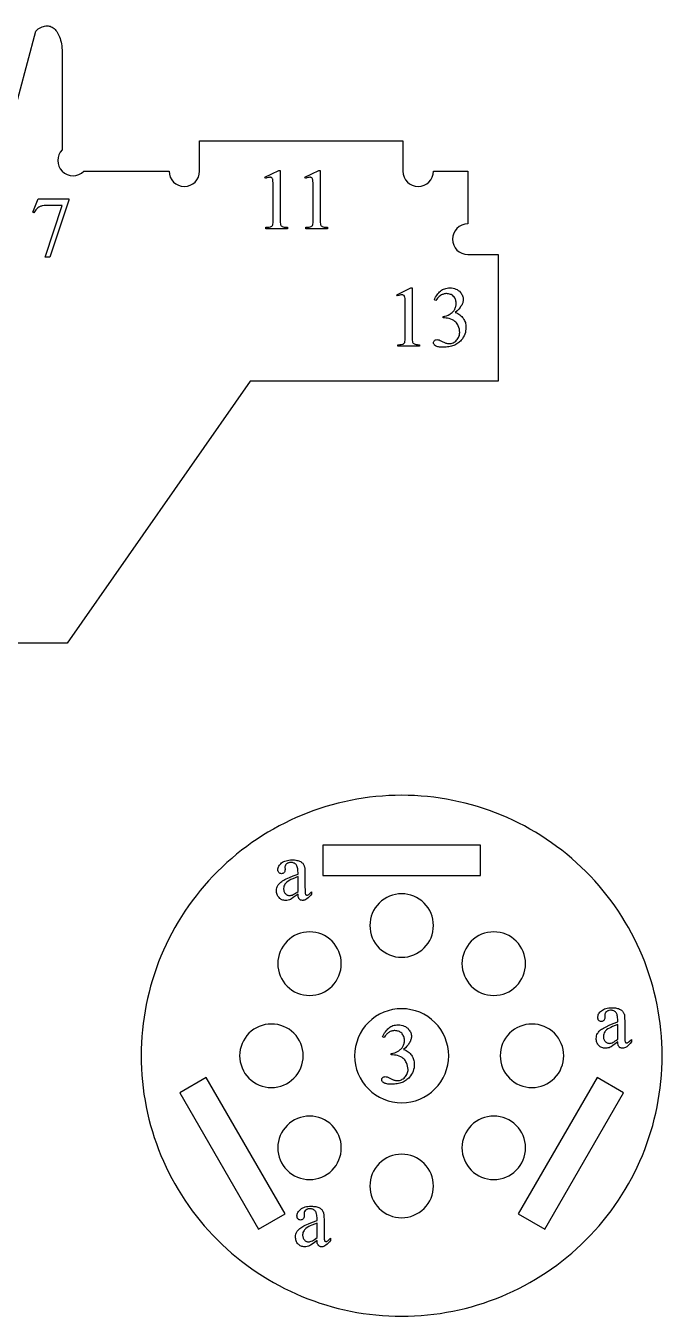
# Model space of a CAD drawing. Extents: x 6 to 600, y -207 to 349.
# Drawn here: x 118 to 180.6, y 218.8 to 345.8 of the extents above; entities that cross this region are included whole.
import ezdxf

# ---------------------------------------------------------------- set-up
doc = ezdxf.new("R2010")
doc.units = 0
doc.header["$MEASUREMENT"] = 0
for name, color, linetype in [('EXT', 1, 'CONTINUOUS'), ('INT', 5, 'CONTINUOUS'), ('TEXT', 18, 'CONTINUOUS')]:
    doc.layers.add(name, color=color, linetype=linetype)

msp = doc.modelspace()

# ---------------------------------------------------------------- linework, layer by layer
at = {"layer": 'EXT'}
msp.add_lwpolyline([(113.17, 323.68), (118.94, 345.28), (119.07, 345.39), (119.19, 345.49), (119.32, 345.57), (119.44, 345.64), (119.56, 345.7), (119.69, 345.74), (119.8, 345.77), (119.92, 345.79), (120.04, 345.8), (120.15, 345.79), (120.26, 345.78), (120.36, 345.75), (120.47, 345.71), (120.57, 345.66), (120.66, 345.6), (120.76, 345.52), (120.85, 345.44), (120.93, 345.34), (121.01, 345.23), (121.08, 345.12), (121.16, 344.99), (121.22, 344.85), (121.28, 344.71), (121.34, 344.55), (121.38, 344.38), (121.43, 344.2), (121.47, 344.02), (121.5, 343.82), (121.52, 343.62), (121.54, 343.4), (121.55, 343.18), (121.55, 342.95), (121.55, 333.61, 1), (123.67, 331.49), (132.06, 331.49, 1), (135.06, 331.49), (135.06, 334.49), (155.06, 334.49), (155.06, 331.49, 1), (158.06, 331.49), (161.44, 331.49), (161.44, 326.3, 1), (161.44, 323.3), (164.44, 323.3), (164.44, 310.85), (140.05, 310.85), (122.02, 285.07), (108.42, 285.07)], format="xyb", dxfattribs=at)
msp.add_lwpolyline([(154.94, 270.09, 0.414214), (129.31, 244.47, 0.414214), (154.94, 218.84, 0.414214), (180.56, 244.47, 0.414214)], format="xyb", close=True, dxfattribs=at)
at = {"layer": 'INT'}
for points in [[(147.19, 262.19), (162.69, 262.19), (162.69, 265.19), (147.19, 265.19)], [(143.47, 228.9), (135.72, 242.32), (133.12, 240.82), (140.87, 227.4)], [(174.16, 242.32), (166.41, 228.9), (169.01, 227.4), (176.76, 240.82)]]:
    msp.add_lwpolyline(points, close=True, dxfattribs=at)
for points in [[(154.94, 260.4, 0.414214), (151.81, 257.28, 0.414214), (154.94, 254.15, 0.414214), (158.06, 257.28, 0.414214)], [(145.88, 256.65, 0.414214), (142.75, 253.53, 0.414214), (145.88, 250.4, 0.414214), (149, 253.53, 0.414214)], [(164, 256.65, 0.414214), (160.87, 253.53, 0.414214), (164, 250.4, 0.414214), (167.12, 253.53, 0.414214)], [(154.94, 249.09, 0.414214), (150.31, 244.47, 0.414214), (154.94, 239.84, 0.414214), (159.56, 244.47, 0.414214)], [(142.13, 247.59, 0.414214), (139, 244.47, 0.414214), (142.13, 241.34, 0.414214), (145.25, 244.47, 0.414214)], [(167.75, 247.59, 0.414214), (164.63, 244.47, 0.414214), (167.75, 241.34, 0.414214), (170.88, 244.47, 0.414214)], [(145.88, 238.53, 0.414214), (142.75, 235.41, 0.414214), (145.88, 232.28, 0.414214), (149, 235.41, 0.414214)], [(164, 238.53, 0.414214), (160.87, 235.41, 0.414214), (164, 232.28, 0.414214), (167.12, 235.41, 0.414214)], [(154.94, 234.78, 0.414214), (151.81, 231.65, 0.414214), (154.94, 228.53, 0.414214), (158.06, 231.65, 0.414214)]]:
    msp.add_lwpolyline(points, format="xyb", close=True, dxfattribs=at)
at = {"layer": 'TEXT'}
for points in [[(141.48, 330.9), (142.85, 331.57), (142.99, 331.57), (142.99, 326.82), (142.99, 326.6), (143, 326.44), (143.01, 326.31), (143.03, 326.23), (143.05, 326.18), (143.09, 326.13), (143.14, 326.09), (143.19, 326.05), (143.27, 326.02), (143.38, 326), (143.52, 325.99), (143.7, 325.98), (143.7, 325.83), (141.58, 325.83), (141.58, 325.98), (141.76, 325.99), (141.91, 326), (142.02, 326.02), (142.1, 326.05), (142.15, 326.08), (142.2, 326.12), (142.23, 326.16), (142.26, 326.21), (142.28, 326.29), (142.29, 326.41), (142.3, 326.59), (142.3, 326.82), (142.3, 329.86), (142.3, 330.14), (142.29, 330.36), (142.28, 330.53), (142.26, 330.64), (142.25, 330.71), (142.22, 330.76), (142.19, 330.8), (142.16, 330.84), (142.12, 330.87), (142.07, 330.89), (142.02, 330.9), (141.97, 330.9), (141.89, 330.89), (141.79, 330.87), (141.67, 330.83), (141.55, 330.77)], [(145.42, 330.9), (146.78, 331.57), (146.92, 331.57), (146.92, 326.82), (146.92, 326.6), (146.93, 326.44), (146.94, 326.31), (146.96, 326.23), (146.99, 326.18), (147.02, 326.13), (147.07, 326.09), (147.12, 326.05), (147.2, 326.02), (147.31, 326), (147.46, 325.99), (147.63, 325.98), (147.63, 325.83), (145.52, 325.83), (145.52, 325.98), (145.7, 325.99), (145.84, 326), (145.95, 326.02), (146.03, 326.05), (146.08, 326.08), (146.13, 326.12), (146.16, 326.16), (146.19, 326.21), (146.21, 326.29), (146.23, 326.41), (146.23, 326.59), (146.24, 326.82), (146.24, 329.86), (146.23, 330.14), (146.23, 330.36), (146.21, 330.53), (146.2, 330.64), (146.18, 330.71), (146.15, 330.76), (146.12, 330.8), (146.09, 330.84), (146.05, 330.87), (146.01, 330.89), (145.96, 330.9), (145.91, 330.9), (145.82, 330.89), (145.72, 330.87), (145.61, 330.83), (145.48, 330.77)], [(119.18, 328.79), (122.2, 328.79), (122.2, 328.63), (120.32, 323.05), (119.86, 323.05), (121.54, 328.11), (119.99, 328.11), (119.77, 328.11), (119.59, 328.08), (119.51, 328.07), (119.44, 328.05), (119.38, 328.03), (119.32, 328), (119.24, 327.95), (119.16, 327.89), (119.08, 327.83), (119.01, 327.76), (118.94, 327.68), (118.88, 327.6), (118.82, 327.51), (118.76, 327.41), (118.64, 327.46)], [(154.47, 319.34), (155.84, 320.01), (155.97, 320.01), (155.97, 315.26), (155.98, 315.05), (155.98, 314.88), (156, 314.75), (156.01, 314.67), (156.04, 314.62), (156.07, 314.57), (156.12, 314.53), (156.18, 314.5), (156.26, 314.47), (156.37, 314.45), (156.51, 314.43), (156.68, 314.42), (156.68, 314.27), (154.57, 314.27), (154.57, 314.42), (154.75, 314.43), (154.9, 314.45), (155.01, 314.47), (155.08, 314.49), (155.14, 314.53), (155.18, 314.56), (155.22, 314.61), (155.24, 314.65), (155.26, 314.73), (155.28, 314.86), (155.29, 315.03), (155.29, 315.26), (155.29, 318.3), (155.29, 318.58), (155.28, 318.8), (155.27, 318.97), (155.25, 319.09), (155.23, 319.15), (155.21, 319.2), (155.18, 319.25), (155.14, 319.28), (155.1, 319.31), (155.06, 319.33), (155.01, 319.34), (154.96, 319.34), (154.87, 319.34), (154.77, 319.31), (154.66, 319.27), (154.53, 319.22)], [(158.15, 318.83), (158.21, 318.96), (158.28, 319.09), (158.35, 319.22), (158.42, 319.33), (158.5, 319.43), (158.58, 319.53), (158.67, 319.62), (158.76, 319.7), (158.85, 319.78), (158.95, 319.84), (159.06, 319.89), (159.17, 319.93), (159.29, 319.97), (159.41, 319.99), (159.54, 320.01), (159.67, 320.01), (159.84, 320.01), (159.99, 319.98), (160.14, 319.95), (160.27, 319.9), (160.4, 319.84), (160.51, 319.76), (160.62, 319.68), (160.71, 319.57), (160.78, 319.49), (160.83, 319.41), (160.88, 319.32), (160.92, 319.23), (160.95, 319.15), (160.97, 319.06), (160.98, 318.96), (160.99, 318.87), (160.98, 318.79), (160.97, 318.72), (160.96, 318.64), (160.94, 318.56), (160.91, 318.48), (160.88, 318.41), (160.84, 318.33), (160.79, 318.25), (160.74, 318.17), (160.68, 318.09), (160.55, 317.93), (160.39, 317.77), (160.21, 317.6), (160.34, 317.55), (160.46, 317.49), (160.57, 317.43), (160.67, 317.36), (160.76, 317.28), (160.85, 317.2), (160.93, 317.11), (161, 317.02), (161.06, 316.92), (161.11, 316.82), (161.16, 316.72), (161.2, 316.61), (161.23, 316.5), (161.25, 316.38), (161.26, 316.26), (161.26, 316.13), (161.26, 315.95), (161.23, 315.78), (161.2, 315.61), (161.15, 315.45), (161.08, 315.3), (161, 315.15), (160.91, 315.01), (160.8, 314.87), (160.72, 314.78), (160.64, 314.71), (160.55, 314.63), (160.46, 314.56), (160.37, 314.5), (160.27, 314.44), (160.16, 314.39), (160.06, 314.35), (159.95, 314.3), (159.83, 314.27), (159.71, 314.24), (159.58, 314.22), (159.46, 314.2), (159.32, 314.18), (159.19, 314.17), (159.04, 314.17), (158.91, 314.17), (158.78, 314.18), (158.67, 314.19), (158.57, 314.21), (158.48, 314.23), (158.4, 314.25), (158.33, 314.28), (158.27, 314.31), (158.18, 314.38), (158.15, 314.42), (158.12, 314.46), (158.09, 314.5), (158.08, 314.54), (158.07, 314.58), (158.06, 314.62), (158.07, 314.67), (158.09, 314.73), (158.12, 314.78), (158.16, 314.83), (158.21, 314.87), (158.27, 314.9), (158.33, 314.91), (158.4, 314.92), (158.5, 314.91), (158.61, 314.89), (158.72, 314.84), (158.93, 314.73), (159.14, 314.63), (159.21, 314.6), (159.27, 314.58), (159.35, 314.56), (159.43, 314.54), (159.51, 314.54), (159.6, 314.53), (159.7, 314.54), (159.8, 314.55), (159.9, 314.58), (160, 314.61), (160.09, 314.66), (160.17, 314.72), (160.26, 314.78), (160.34, 314.86), (160.41, 314.94), (160.47, 315.03), (160.53, 315.12), (160.57, 315.22), (160.61, 315.32), (160.63, 315.42), (160.64, 315.53), (160.65, 315.64), (160.64, 315.8), (160.61, 315.96), (160.57, 316.12), (160.5, 316.27), (160.45, 316.38), (160.39, 316.48), (160.33, 316.56), (160.27, 316.63), (160.17, 316.71), (160.06, 316.79), (159.93, 316.86), (159.78, 316.93), (159.62, 316.99), (159.46, 317.03), (159.3, 317.05), (159.14, 317.06), (159.01, 317.06), (159.01, 317.19), (159.09, 317.2), (159.17, 317.22), (159.34, 317.27), (159.5, 317.34), (159.67, 317.42), (159.75, 317.47), (159.82, 317.53), (159.89, 317.58), (159.95, 317.64), (160.01, 317.7), (160.06, 317.76), (160.11, 317.83), (160.15, 317.89), (160.18, 317.96), (160.21, 318.03), (160.24, 318.11), (160.26, 318.18), (160.28, 318.26), (160.29, 318.33), (160.29, 318.41), (160.3, 318.49), (160.29, 318.6), (160.28, 318.7), (160.26, 318.79), (160.23, 318.88), (160.19, 318.96), (160.15, 319.04), (160.09, 319.12), (160.03, 319.18), (159.96, 319.25), (159.89, 319.3), (159.81, 319.35), (159.73, 319.38), (159.64, 319.41), (159.55, 319.43), (159.46, 319.44), (159.36, 319.45), (159.28, 319.45), (159.21, 319.44), (159.13, 319.42), (159.06, 319.41), (158.98, 319.38), (158.91, 319.35), (158.84, 319.32), (158.77, 319.28), (158.71, 319.23), (158.64, 319.18), (158.58, 319.12), (158.52, 319.06), (158.46, 318.99), (158.4, 318.92), (158.29, 318.76)], [(144.74, 260.37), (144.47, 260.17), (144.26, 260.02), (144.1, 259.91), (144, 259.85), (143.89, 259.8), (143.77, 259.77), (143.65, 259.75), (143.52, 259.75), (143.43, 259.75), (143.34, 259.76), (143.25, 259.78), (143.16, 259.81), (143.09, 259.85), (143.01, 259.9), (142.94, 259.95), (142.88, 260.02), (142.82, 260.09), (142.76, 260.16), (142.72, 260.24), (142.68, 260.33), (142.66, 260.42), (142.64, 260.52), (142.62, 260.62), (142.62, 260.72), (142.63, 260.86), (142.65, 260.98), (142.69, 261.1), (142.74, 261.21), (142.79, 261.28), (142.85, 261.34), (142.91, 261.41), (142.98, 261.48), (143.06, 261.55), (143.14, 261.61), (143.23, 261.67), (143.34, 261.74), (143.45, 261.8), (143.58, 261.87), (143.9, 262.01), (144.28, 262.17), (144.74, 262.34), (144.74, 262.49), (144.73, 262.63), (144.72, 262.75), (144.71, 262.87), (144.69, 262.97), (144.67, 263.06), (144.63, 263.14), (144.6, 263.21), (144.56, 263.27), (144.51, 263.32), (144.45, 263.36), (144.4, 263.4), (144.33, 263.43), (144.27, 263.45), (144.19, 263.47), (144.11, 263.48), (144.03, 263.48), (143.91, 263.47), (143.85, 263.46), (143.8, 263.45), (143.75, 263.43), (143.7, 263.4), (143.66, 263.37), (143.62, 263.34), (143.55, 263.27), (143.52, 263.23), (143.5, 263.19), (143.48, 263.15), (143.47, 263.11), (143.46, 263.06), (143.46, 263.02), (143.47, 262.78), (143.46, 262.69), (143.44, 262.61), (143.41, 262.54), (143.37, 262.48), (143.32, 262.44), (143.26, 262.41), (143.19, 262.39), (143.11, 262.38), (143.04, 262.39), (142.97, 262.41), (142.91, 262.44), (142.86, 262.49), (142.82, 262.55), (142.79, 262.61), (142.77, 262.69), (142.77, 262.78), (142.77, 262.87), (142.79, 262.96), (142.82, 263.04), (142.86, 263.12), (142.91, 263.21), (142.97, 263.28), (143.04, 263.36), (143.13, 263.44), (143.23, 263.51), (143.33, 263.57), (143.45, 263.62), (143.57, 263.66), (143.7, 263.69), (143.84, 263.72), (143.99, 263.73), (144.15, 263.74), (144.28, 263.73), (144.4, 263.73), (144.51, 263.71), (144.62, 263.69), (144.72, 263.67), (144.81, 263.64), (144.9, 263.61), (144.98, 263.57), (145.04, 263.53), (145.1, 263.49), (145.15, 263.45), (145.2, 263.4), (145.24, 263.35), (145.28, 263.29), (145.31, 263.23), (145.35, 263.16), (145.36, 263.11), (145.38, 263.05), (145.4, 262.89), (145.42, 262.69), (145.42, 262.43), (145.42, 261.14), (145.43, 260.71), (145.43, 260.57), (145.44, 260.48), (145.45, 260.42), (145.47, 260.38), (145.49, 260.34), (145.51, 260.31), (145.53, 260.3), (145.56, 260.28), (145.59, 260.27), (145.62, 260.27), (145.68, 260.28), (145.74, 260.3), (145.79, 260.34), (145.86, 260.4), (146.07, 260.6), (146.07, 260.37), (145.96, 260.23), (145.84, 260.1), (145.73, 259.99), (145.62, 259.91), (145.51, 259.84), (145.4, 259.79), (145.29, 259.76), (145.24, 259.75), (145.18, 259.75), (145.09, 259.76), (145.04, 259.77), (145, 259.78), (144.96, 259.8), (144.93, 259.83), (144.89, 259.86), (144.86, 259.89), (144.83, 259.93), (144.81, 259.97), (144.79, 260.02), (144.77, 260.08), (144.74, 260.21)], [(144.74, 260.64), (144.74, 262.09), (144.22, 261.88), (144.05, 261.8), (143.93, 261.74), (143.77, 261.64), (143.65, 261.55), (143.54, 261.45), (143.5, 261.4), (143.46, 261.35), (143.4, 261.25), (143.35, 261.15), (143.33, 261.04), (143.32, 260.92), (143.32, 260.85), (143.33, 260.78), (143.34, 260.71), (143.36, 260.65), (143.39, 260.59), (143.42, 260.53), (143.45, 260.47), (143.5, 260.42), (143.54, 260.38), (143.59, 260.34), (143.64, 260.3), (143.69, 260.28), (143.74, 260.25), (143.79, 260.24), (143.85, 260.23), (143.91, 260.23), (143.99, 260.23), (144.08, 260.25), (144.17, 260.28), (144.27, 260.33), (144.38, 260.39), (144.49, 260.46), (144.61, 260.54)], [(176.19, 245.83), (175.93, 245.63), (175.72, 245.47), (175.56, 245.36), (175.46, 245.3), (175.35, 245.26), (175.23, 245.23), (175.11, 245.21), (174.98, 245.2), (174.89, 245.21), (174.79, 245.22), (174.71, 245.24), (174.62, 245.27), (174.54, 245.31), (174.47, 245.35), (174.4, 245.41), (174.33, 245.47), (174.27, 245.54), (174.22, 245.62), (174.18, 245.7), (174.14, 245.78), (174.11, 245.87), (174.09, 245.97), (174.08, 246.07), (174.08, 246.18), (174.09, 246.31), (174.11, 246.44), (174.15, 246.56), (174.2, 246.66), (174.25, 246.73), (174.3, 246.8), (174.37, 246.87), (174.44, 246.94), (174.51, 247), (174.6, 247.07), (174.69, 247.13), (174.79, 247.19), (174.91, 247.26), (175.04, 247.32), (175.35, 247.47), (175.74, 247.63), (176.19, 247.8), (176.19, 247.95), (176.19, 248.08), (176.18, 248.21), (176.17, 248.32), (176.15, 248.43), (176.12, 248.52), (176.09, 248.6), (176.06, 248.67), (176.01, 248.73), (175.97, 248.78), (175.91, 248.82), (175.86, 248.86), (175.79, 248.89), (175.72, 248.91), (175.65, 248.93), (175.57, 248.94), (175.49, 248.94), (175.36, 248.93), (175.31, 248.92), (175.25, 248.9), (175.2, 248.88), (175.16, 248.86), (175.11, 248.83), (175.07, 248.8), (175, 248.72), (174.98, 248.69), (174.96, 248.65), (174.94, 248.61), (174.93, 248.56), (174.92, 248.52), (174.92, 248.47), (174.92, 248.23), (174.92, 248.14), (174.9, 248.06), (174.87, 248), (174.83, 247.94), (174.77, 247.89), (174.71, 247.86), (174.65, 247.84), (174.57, 247.84), (174.5, 247.84), (174.43, 247.86), (174.37, 247.9), (174.32, 247.94), (174.28, 248), (174.25, 248.07), (174.23, 248.15), (174.22, 248.24), (174.23, 248.33), (174.25, 248.41), (174.27, 248.5), (174.31, 248.58), (174.37, 248.66), (174.43, 248.74), (174.5, 248.82), (174.59, 248.89), (174.68, 248.96), (174.79, 249.02), (174.9, 249.08), (175.03, 249.12), (175.16, 249.15), (175.3, 249.17), (175.45, 249.19), (175.61, 249.19), (175.74, 249.19), (175.85, 249.18), (175.97, 249.17), (176.07, 249.15), (176.17, 249.13), (176.27, 249.1), (176.36, 249.06), (176.44, 249.02), (176.5, 248.99), (176.56, 248.95), (176.61, 248.9), (176.66, 248.86), (176.7, 248.8), (176.74, 248.75), (176.77, 248.69), (176.8, 248.62), (176.82, 248.57), (176.84, 248.51), (176.86, 248.35), (176.87, 248.14), (176.88, 247.89), (176.88, 246.6), (176.88, 246.16), (176.89, 246.02), (176.9, 245.93), (176.91, 245.88), (176.93, 245.83), (176.95, 245.8), (176.97, 245.77), (176.99, 245.75), (177.02, 245.74), (177.05, 245.73), (177.08, 245.73), (177.14, 245.74), (177.19, 245.76), (177.25, 245.8), (177.32, 245.86), (177.53, 246.06), (177.53, 245.83), (177.41, 245.68), (177.3, 245.56), (177.19, 245.45), (177.08, 245.36), (176.97, 245.29), (176.86, 245.24), (176.75, 245.22), (176.69, 245.21), (176.64, 245.21), (176.55, 245.21), (176.5, 245.23), (176.46, 245.24), (176.42, 245.26), (176.38, 245.28), (176.35, 245.31), (176.32, 245.35), (176.29, 245.38), (176.27, 245.43), (176.24, 245.48), (176.23, 245.54), (176.2, 245.67)], [(153.06, 246.32), (153.13, 246.45), (153.19, 246.58), (153.26, 246.71), (153.34, 246.82), (153.41, 246.93), (153.5, 247.02), (153.58, 247.11), (153.67, 247.19), (153.77, 247.27), (153.87, 247.33), (153.97, 247.38), (154.08, 247.43), (154.2, 247.46), (154.32, 247.48), (154.45, 247.5), (154.59, 247.5), (154.75, 247.5), (154.9, 247.48), (155.05, 247.44), (155.18, 247.39), (155.31, 247.33), (155.42, 247.26), (155.53, 247.17), (155.62, 247.06), (155.69, 246.98), (155.74, 246.9), (155.79, 246.81), (155.83, 246.72), (155.86, 246.64), (155.88, 246.55), (155.89, 246.45), (155.9, 246.36), (155.89, 246.28), (155.88, 246.21), (155.87, 246.13), (155.85, 246.05), (155.82, 245.97), (155.79, 245.9), (155.75, 245.82), (155.7, 245.74), (155.65, 245.66), (155.6, 245.58), (155.46, 245.42), (155.31, 245.26), (155.12, 245.09), (155.25, 245.04), (155.37, 244.98), (155.48, 244.92), (155.58, 244.85), (155.67, 244.77), (155.76, 244.69), (155.84, 244.6), (155.91, 244.51), (155.97, 244.42), (156.03, 244.31), (156.07, 244.21), (156.11, 244.1), (156.14, 243.99), (156.16, 243.87), (156.17, 243.75), (156.17, 243.62), (156.17, 243.44), (156.15, 243.27), (156.11, 243.1), (156.06, 242.94), (155.99, 242.79), (155.91, 242.64), (155.82, 242.5), (155.71, 242.36), (155.63, 242.27), (155.55, 242.2), (155.46, 242.12), (155.37, 242.05), (155.28, 241.99), (155.18, 241.93), (155.08, 241.88), (154.97, 241.84), (154.86, 241.8), (154.74, 241.76), (154.62, 241.73), (154.5, 241.71), (154.37, 241.69), (154.23, 241.67), (154.1, 241.66), (153.96, 241.66), (153.82, 241.66), (153.69, 241.67), (153.58, 241.68), (153.48, 241.7), (153.39, 241.72), (153.31, 241.74), (153.24, 241.77), (153.18, 241.8), (153.09, 241.87), (153.06, 241.91), (153.03, 241.95), (153, 241.99), (152.99, 242.03), (152.98, 242.07), (152.98, 242.11), (152.98, 242.16), (153, 242.22), (153.03, 242.27), (153.07, 242.32), (153.12, 242.36), (153.18, 242.39), (153.24, 242.4), (153.31, 242.41), (153.41, 242.4), (153.52, 242.38), (153.63, 242.33), (153.84, 242.22), (154.05, 242.12), (154.13, 242.09), (154.18, 242.07), (154.26, 242.05), (154.34, 242.03), (154.43, 242.03), (154.51, 242.02), (154.62, 242.03), (154.72, 242.04), (154.81, 242.07), (154.91, 242.1), (155, 242.15), (155.08, 242.21), (155.17, 242.27), (155.25, 242.35), (155.32, 242.43), (155.38, 242.52), (155.44, 242.61), (155.48, 242.71), (155.52, 242.81), (155.54, 242.91), (155.56, 243.02), (155.56, 243.13), (155.55, 243.29), (155.52, 243.45), (155.48, 243.61), (155.42, 243.77), (155.36, 243.87), (155.3, 243.97), (155.24, 244.05), (155.18, 244.12), (155.08, 244.2), (154.97, 244.28), (154.84, 244.35), (154.69, 244.42), (154.53, 244.48), (154.38, 244.52), (154.22, 244.54), (154.05, 244.55), (153.92, 244.55), (153.92, 244.68), (154, 244.69), (154.09, 244.71), (154.25, 244.76), (154.41, 244.83), (154.58, 244.91), (154.66, 244.96), (154.73, 245.02), (154.8, 245.07), (154.86, 245.13), (154.92, 245.19), (154.97, 245.25), (155.02, 245.32), (155.06, 245.38), (155.09, 245.45), (155.12, 245.52), (155.15, 245.6), (155.17, 245.67), (155.19, 245.75), (155.2, 245.82), (155.21, 245.9), (155.21, 245.98), (155.2, 246.09), (155.19, 246.19), (155.17, 246.28), (155.14, 246.37), (155.1, 246.45), (155.06, 246.53), (155, 246.61), (154.94, 246.68), (154.87, 246.74), (154.8, 246.79), (154.72, 246.84), (154.64, 246.87), (154.55, 246.9), (154.47, 246.92), (154.37, 246.93), (154.27, 246.94), (154.19, 246.94), (154.12, 246.93), (154.04, 246.91), (153.97, 246.9), (153.89, 246.87), (153.82, 246.84), (153.75, 246.81), (153.68, 246.77), (153.62, 246.72), (153.55, 246.67), (153.49, 246.61), (153.43, 246.55), (153.37, 246.48), (153.31, 246.41), (153.2, 246.25)], [(176.19, 246.1), (176.19, 247.54), (175.68, 247.33), (175.5, 247.25), (175.38, 247.19), (175.23, 247.1), (175.1, 247.01), (175, 246.91), (174.95, 246.86), (174.92, 246.81), (174.85, 246.71), (174.81, 246.6), (174.78, 246.49), (174.78, 246.38), (174.78, 246.3), (174.79, 246.23), (174.8, 246.17), (174.82, 246.1), (174.84, 246.04), (174.88, 245.98), (174.91, 245.93), (174.95, 245.88), (175, 245.83), (175.05, 245.79), (175.09, 245.76), (175.15, 245.73), (175.2, 245.71), (175.25, 245.69), (175.31, 245.69), (175.36, 245.68), (175.45, 245.69), (175.53, 245.71), (175.63, 245.74), (175.73, 245.79), (175.84, 245.84), (175.95, 245.92), (176.07, 246)], [(146.61, 226.3), (146.35, 226.09), (146.13, 225.94), (145.98, 225.83), (145.88, 225.77), (145.76, 225.73), (145.65, 225.7), (145.52, 225.68), (145.4, 225.67), (145.3, 225.67), (145.21, 225.69), (145.12, 225.71), (145.04, 225.74), (144.96, 225.78), (144.89, 225.82), (144.82, 225.88), (144.75, 225.94), (144.69, 226.01), (144.64, 226.09), (144.59, 226.17), (144.56, 226.25), (144.53, 226.34), (144.51, 226.44), (144.5, 226.54), (144.5, 226.65), (144.5, 226.78), (144.53, 226.91), (144.57, 227.02), (144.62, 227.13), (144.67, 227.2), (144.72, 227.27), (144.78, 227.34), (144.85, 227.4), (144.93, 227.47), (145.02, 227.54), (145.11, 227.6), (145.21, 227.66), (145.32, 227.73), (145.46, 227.79), (145.77, 227.94), (146.16, 228.1), (146.61, 228.27), (146.61, 228.42), (146.61, 228.55), (146.6, 228.68), (146.59, 228.79), (146.57, 228.9), (146.54, 228.99), (146.51, 229.07), (146.47, 229.14), (146.43, 229.2), (146.38, 229.25), (146.33, 229.29), (146.27, 229.33), (146.21, 229.36), (146.14, 229.38), (146.07, 229.4), (145.99, 229.41), (145.91, 229.41), (145.78, 229.4), (145.72, 229.39), (145.67, 229.37), (145.62, 229.35), (145.57, 229.33), (145.53, 229.3), (145.49, 229.27), (145.42, 229.19), (145.39, 229.16), (145.37, 229.12), (145.36, 229.07), (145.34, 229.03), (145.34, 228.99), (145.33, 228.94), (145.34, 228.7), (145.34, 228.61), (145.32, 228.53), (145.29, 228.47), (145.24, 228.41), (145.19, 228.36), (145.13, 228.33), (145.06, 228.31), (144.99, 228.3), (144.92, 228.31), (144.85, 228.33), (144.79, 228.37), (144.74, 228.41), (144.7, 228.47), (144.66, 228.54), (144.65, 228.62), (144.64, 228.71), (144.65, 228.8), (144.66, 228.88), (144.69, 228.97), (144.73, 229.05), (144.78, 229.13), (144.85, 229.21), (144.92, 229.29), (145.01, 229.36), (145.1, 229.43), (145.21, 229.49), (145.32, 229.54), (145.44, 229.59), (145.58, 229.62), (145.72, 229.64), (145.87, 229.66), (146.03, 229.66), (146.15, 229.66), (146.27, 229.65), (146.38, 229.64), (146.49, 229.62), (146.59, 229.59), (146.69, 229.57), (146.78, 229.53), (146.86, 229.49), (146.92, 229.46), (146.97, 229.42), (147.03, 229.37), (147.07, 229.33), (147.12, 229.27), (147.15, 229.22), (147.19, 229.16), (147.22, 229.09), (147.24, 229.04), (147.25, 228.98), (147.28, 228.82), (147.29, 228.61), (147.3, 228.36), (147.3, 227.07), (147.3, 226.63), (147.31, 226.49), (147.32, 226.4), (147.33, 226.35), (147.34, 226.3), (147.36, 226.26), (147.38, 226.24), (147.41, 226.22), (147.44, 226.21), (147.46, 226.2), (147.49, 226.2), (147.56, 226.2), (147.61, 226.23), (147.66, 226.27), (147.74, 226.33), (147.95, 226.53), (147.95, 226.3), (147.83, 226.15), (147.72, 226.02), (147.6, 225.92), (147.49, 225.83), (147.38, 225.76), (147.27, 225.71), (147.17, 225.68), (147.11, 225.68), (147.06, 225.67), (146.96, 225.68), (146.92, 225.69), (146.88, 225.71), (146.84, 225.73), (146.8, 225.75), (146.77, 225.78), (146.74, 225.82), (146.71, 225.85), (146.68, 225.9), (146.66, 225.95), (146.64, 226.01), (146.62, 226.14)], [(146.61, 226.57), (146.61, 228.01), (146.1, 227.8), (145.92, 227.72), (145.8, 227.66), (145.65, 227.57), (145.52, 227.48), (145.42, 227.38), (145.37, 227.33), (145.33, 227.28), (145.27, 227.18), (145.23, 227.07), (145.2, 226.96), (145.19, 226.84), (145.19, 226.77), (145.2, 226.7), (145.22, 226.64), (145.24, 226.57), (145.26, 226.51), (145.29, 226.45), (145.33, 226.4), (145.37, 226.35), (145.42, 226.3), (145.46, 226.26), (145.51, 226.23), (145.56, 226.2), (145.61, 226.18), (145.67, 226.16), (145.72, 226.16), (145.78, 226.15), (145.86, 226.16), (145.95, 226.18), (146.05, 226.21), (146.15, 226.26), (146.25, 226.31), (146.37, 226.39), (146.49, 226.47)]]:
    msp.add_lwpolyline(points, close=True, dxfattribs=at)

doc.saveas('drawing.dxf')
